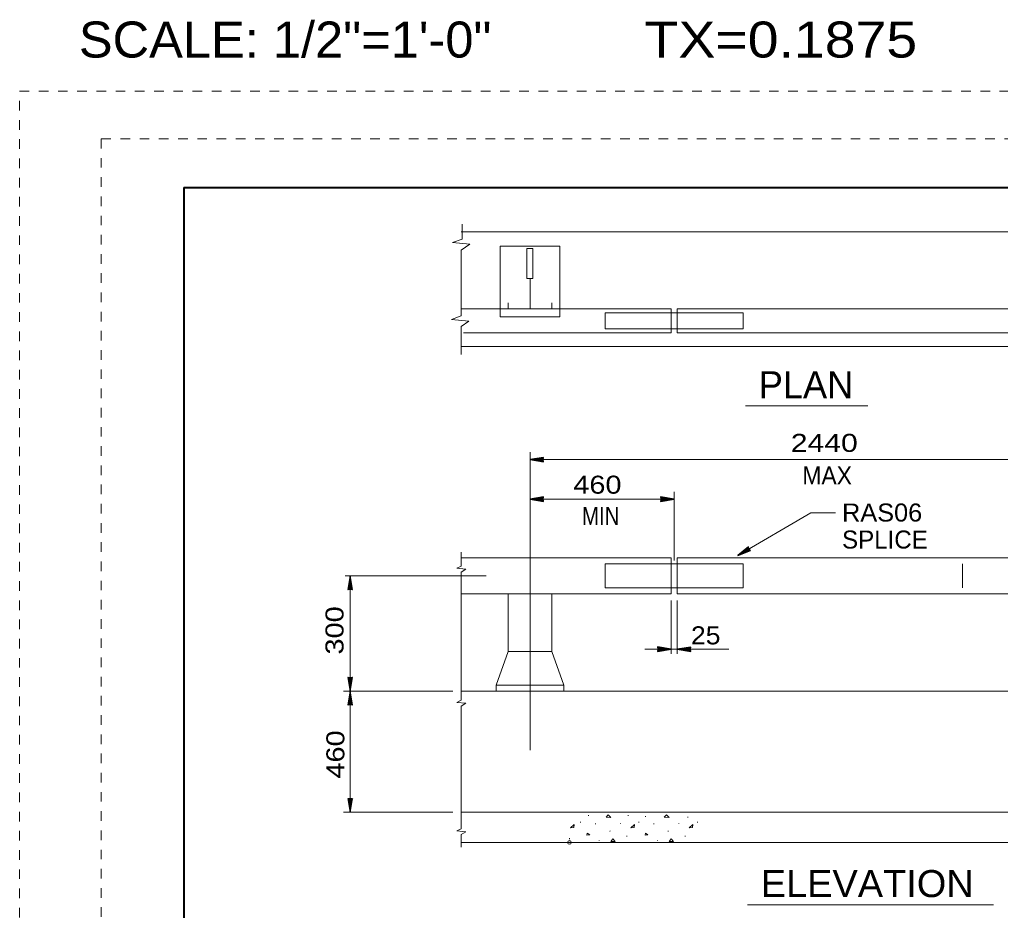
# Model space of a CAD drawing. Extents: x 1370 to 1387, y -905.5 to -882.8.
# Drawn here: x 1370 to 1380.21, y -892.03 to -882.75 of the extents above; entities that cross this region are included whole.
import ezdxf
from ezdxf.enums import TextEntityAlignment as Align

# ---------------------------------------------------------------- set-up
doc = ezdxf.new("R2010")
doc.units = 0
doc.header["$LTSCALE"] = 0.075
doc.header["$PDMODE"] = 32
doc.header["$PDSIZE"] = 0.0375
doc.linetypes.add('DOTTED', pattern=[1.5, 0.3, -1.2])
for name, color, linetype, lineweight in [('1', 7, 'Continuous', 13), ('2', 7, 'Continuous', 13), ('3', 7, 'Continuous', 13), ('4', 7, 'Continuous', 25), ('5', 7, 'Continuous', 13), ('6', 7, 'Continuous', 13), ('61', 7, 'DOTTED', 13), ('62', 7, 'DOTTED', 13), ('63', 7, 'Continuous', 40)]:
    doc.layers.add(name, color=color, linetype=linetype, lineweight=lineweight)
doc.layers.add('8', color=7, linetype='Continuous')
doc.layers.add('9', color=7, linetype='Continuous')

msp = doc.modelspace()

# ---------------------------------------------------------------- linework, layer by layer
at = {"layer": '1'}
for p, q in [((1374.60483, -885.039), (1374.60483, -884.88183)), ((1374.59467, -885.83858), (1374.59467, -885.15442)), ((1374.59467, -886.239), (1374.59467, -885.94717)), ((1375.31217, -887.33483), (1381.31217, -887.33483)), ((1375.31217, -887.746), (1376.81217, -887.746)), ((1374.59467, -888.44392), (1374.59467, -888.29675)), ((1374.59467, -889.74483), (1374.59467, -888.50508)), ((1376.77992, -888.80075), (1376.77992, -889.35633)), ((1376.84442, -888.80075), (1376.84442, -889.35633)), ((1376.84442, -889.30825), (1377.38242, -889.30825)), ((1374.59467, -889.84025), (1374.59467, -889.63083)), ((1374.59467, -891.17725), (1374.59467, -889.90133)), ((1375.92258, -891.04217), (1375.92258, -891.0345)), ((1376.33358, -891.04217), (1376.33358, -891.0345)), ((1376.516, -891.05367), (1376.516, -891.04617)), ((1376.95508, -891.06025), (1376.95508, -891.05233)), ((1375.83942, -891.11208), (1375.83942, -891.10525)), ((1375.99367, -891.12925), (1375.99367, -891.1215)), ((1376.25567, -891.12367), (1376.25342, -891.11833)), ((1376.44617, -891.11208), (1376.44617, -891.10525)), ((1376.60008, -891.12925), (1376.60008, -891.1215)), ((1376.86217, -891.12367), (1376.85967, -891.11833)), ((1377.05717, -891.11208), (1377.05717, -891.10525)), ((1374.59467, -891.36783), (1374.59467, -891.23842)), ((1376.14217, -891.206), (1376.14533, -891.19983)), ((1376.31942, -891.25758), (1376.321, -891.24967)), ((1376.749, -891.206), (1376.75167, -891.19983)), ((1376.92642, -891.25758), (1376.92733, -891.24967)), ((1375.72225, -891.28433), (1375.72417, -891.27658)), ((1376.03133, -891.30392), (1376.032, -891.29783)), ((1376.63833, -891.30392), (1376.63833, -891.29783))]:
    msp.add_line(p, q, dxfattribs=at)
for points in [[(1374.60483, -885.039), (1374.50492, -885.07508), (1374.68567, -885.09317), (1374.59467, -885.15442)], [(1374.59467, -885.83858), (1374.49475, -885.87467), (1374.6755, -885.89275), (1374.59467, -885.94717)], [(1374.59467, -888.44392), (1374.55033, -888.46583), (1374.64367, -888.47442), (1374.59467, -888.50508)], [(1376.50642, -889.30825), (1376.77992, -889.30825), (1376.84442, -889.30825)], [(1374.59467, -889.84025), (1374.55042, -889.86208), (1374.64367, -889.87075), (1374.59467, -889.90133)], [(1374.59467, -891.17725), (1374.55042, -891.19917), (1374.64367, -891.20775), (1374.59467, -891.23842)]]:
    msp.add_lwpolyline(points, dxfattribs=at)
for points in [[(1376.10358, -891.05717), (1376.12725, -891.0315), (1376.1545, -891.06042)], [(1376.70983, -891.05717), (1376.73442, -891.0315), (1376.76083, -891.06042)], [(1375.76975, -891.16575), (1375.77167, -891.13133), (1375.73383, -891.16808)], [(1376.397, -891.16575), (1376.39933, -891.13133), (1376.36167, -891.16808)], [(1377.004, -891.16575), (1377.00567, -891.13133), (1376.96825, -891.16808)], [(1375.90317, -891.2435), (1375.93375, -891.2395), (1375.90783, -891.222)], [(1376.5095, -891.2435), (1376.54008, -891.2395), (1376.51408, -891.222)], [(1376.15508, -891.3095), (1376.17508, -891.28183), (1376.199, -891.30817)], [(1376.76142, -891.3095), (1376.782, -891.28183), (1376.80533, -891.30817)]]:
    msp.add_lwpolyline(points, close=True, dxfattribs=at)
msp.add_point((1375.72225, -891.31925), dxfattribs=at)
at = {"layer": '2'}
for p, q in [((1374.59467, -884.9635), (1382.75633, -884.9635)), ((1375.00217, -885.76308), (1375.00217, -885.11367)), ((1375.00217, -885.11367), (1375.62208, -885.11367)), ((1375.62208, -885.76308), (1375.62208, -885.11367)), ((1375.28083, -885.13808), (1375.34333, -885.13808)), ((1375.28083, -885.45058), (1375.28083, -885.13808)), ((1375.34333, -885.45058), (1375.34333, -885.13808)), ((1375.28083, -885.45058), (1375.34333, -885.45058)), ((1375.31217, -885.76308), (1375.31217, -885.45058)), ((1375.0855, -885.76308), (1375.0855, -885.70058)), ((1375.53875, -885.76308), (1375.53875, -885.70058)), ((1374.59467, -885.76308), (1376.77992, -885.76308)), ((1375.0855, -885.76308), (1375.53875, -885.76308)), ((1376.77992, -885.76308), (1376.77992, -886.01308)), ((1376.77992, -885.80475), (1376.84442, -885.80475)), ((1376.84442, -885.76308), (1382.75633, -885.76308)), ((1376.84442, -885.76308), (1376.84442, -886.01308)), ((1374.6205, -886.01308), (1376.77992, -886.01308)), ((1376.77992, -885.97142), (1376.84442, -885.97142)), ((1376.84442, -886.01308), (1382.75633, -886.01308)), ((1374.59467, -886.15833), (1382.75633, -886.15833)), ((1374.59467, -888.35675), (1376.77992, -888.35675)), ((1376.77992, -888.73175), (1376.77992, -888.35675)), ((1376.84442, -888.35675), (1382.75633, -888.35675)), ((1376.84442, -888.73175), (1376.84442, -888.35675)), ((1376.77992, -888.41925), (1376.84442, -888.41925)), ((1376.77992, -888.66925), (1376.84442, -888.66925)), ((1374.59467, -888.73175), (1376.77992, -888.73175)), ((1375.0855, -888.73175), (1375.0855, -889.33342)), ((1375.53875, -889.33342), (1375.53875, -888.73175)), ((1376.84442, -888.73175), (1382.75633, -888.73175)), ((1375.0855, -889.33342), (1374.9605, -889.68233)), ((1375.0855, -889.33342), (1375.53875, -889.33342)), ((1375.53875, -889.33342), (1375.66375, -889.68233)), ((1374.9605, -889.68233), (1375.66375, -889.68233)), ((1374.9605, -889.68233), (1374.9605, -889.74483)), ((1375.66375, -889.74483), (1375.66375, -889.68233)), ((1374.59467, -889.74483), (1382.75633, -889.74483)), ((1374.59467, -891.00542), (1382.75633, -891.00542)), ((1374.59467, -891.32058), (1382.75633, -891.32058))]:
    msp.add_line(p, q, dxfattribs=at)
at = {"layer": '3'}
for p, q in [((1377.5565, -886.776), (1378.82717, -886.776)), ((1377.577, -891.969), (1380.13517, -891.969))]:
    msp.add_line(p, q, dxfattribs=at)
at = {"layer": '4', "lineweight": 13}
for p, q in [((1376.81217, -888.38425), (1376.81217, -887.67067)), ((1374.51, -889.74483), (1373.37117, -889.74483)), ((1374.51, -891.00542), (1373.37117, -891.00542))]:
    msp.add_line(p, q, dxfattribs=at)
at = {"layer": '4'}
for points in [[(1375.45417, -887.35883), (1375.45317, -887.35583), (1375.45217, -887.35283), (1375.45117, -887.34983), (1375.45017, -887.34683), (1375.45017, -887.34383), (1375.45017, -887.34283), (1375.45017, -887.34083), (1375.44917, -887.33883), (1375.44917, -887.33683), (1375.44917, -887.33483), (1375.44917, -887.33183), (1375.45017, -887.32783), (1375.45017, -887.32583), (1375.45017, -887.32183), (1375.45217, -887.31783), (1375.45317, -887.31483), (1375.45317, -887.31283), (1375.45417, -887.31183), (1375.31217, -887.33483), (1375.45417, -887.35883), (1375.44617, -887.35283), (1375.44517, -887.31783), (1375.33817, -887.33483), (1375.44617, -887.35283), (1375.44017, -887.34683), (1375.43817, -887.32483), (1375.36317, -887.33483), (1375.44017, -887.34683), (1375.43417, -887.34183), (1375.43117, -887.32883), (1375.38817, -887.33483), (1375.43417, -887.34183), (1375.42917, -887.33683), (1375.42717, -887.33183), (1375.41017, -887.33483), (1375.42917, -887.33683)], [(1375.45417, -887.77), (1375.45317, -887.767), (1375.45217, -887.764), (1375.45117, -887.761), (1375.45017, -887.758), (1375.45017, -887.755), (1375.45017, -887.754), (1375.45017, -887.752), (1375.44917, -887.75), (1375.44917, -887.748), (1375.44917, -887.746), (1375.44917, -887.743), (1375.45017, -887.739), (1375.45017, -887.737), (1375.45017, -887.733), (1375.45217, -887.729), (1375.45317, -887.726), (1375.45317, -887.724), (1375.45417, -887.723), (1375.31217, -887.746), (1375.45417, -887.77), (1375.44617, -887.764), (1375.44517, -887.729), (1375.33817, -887.746), (1375.44617, -887.764), (1375.44017, -887.758), (1375.43817, -887.736), (1375.36317, -887.746), (1375.44017, -887.758), (1375.43417, -887.753), (1375.43117, -887.74), (1375.38817, -887.746), (1375.43417, -887.753), (1375.42917, -887.748), (1375.42717, -887.743), (1375.41017, -887.746), (1375.42917, -887.748)], [(1376.67017, -887.722), (1376.67117, -887.725), (1376.67217, -887.728), (1376.67317, -887.731), (1376.67417, -887.734), (1376.67417, -887.737), (1376.67417, -887.738), (1376.67417, -887.74), (1376.67517, -887.742), (1376.67517, -887.744), (1376.67517, -887.746), (1376.67517, -887.749), (1376.67417, -887.753), (1376.67417, -887.755), (1376.67417, -887.759), (1376.67217, -887.763), (1376.67117, -887.766), (1376.67117, -887.768), (1376.67017, -887.769), (1376.81217, -887.746), (1376.67017, -887.722), (1376.67817, -887.728), (1376.67917, -887.763), (1376.78617, -887.746), (1376.67817, -887.728), (1376.68417, -887.734), (1376.68617, -887.756), (1376.76117, -887.746), (1376.68417, -887.734), (1376.69017, -887.739), (1376.69317, -887.752), (1376.73617, -887.746), (1376.69017, -887.739), (1376.69517, -887.744), (1376.69717, -887.749), (1376.71417, -887.746), (1376.69517, -887.744)], [(1377.60875, -888.28192), (1377.60633, -888.27983), (1377.60392, -888.27775), (1377.60158, -888.27567), (1377.59917, -888.27358), (1377.59767, -888.271), (1377.59717, -888.27017), (1377.59617, -888.26842), (1377.59425, -888.26725), (1377.59325, -888.2655), (1377.59225, -888.26375), (1377.59075, -888.26117), (1377.58958, -888.25725), (1377.58858, -888.2555), (1377.5865, -888.25208), (1377.58625, -888.24758), (1377.58558, -888.2445), (1377.58458, -888.24275), (1377.58492, -888.24142), (1377.47408, -888.33308), (1377.60875, -888.28192), (1377.59875, -888.28083), (1377.58017, -888.25117), (1377.4965, -888.31992), (1377.59875, -888.28083), (1377.59058, -888.27867), (1377.57767, -888.26067), (1377.51808, -888.30725), (1377.59058, -888.27867), (1377.58283, -888.27742), (1377.57367, -888.26767), (1377.53967, -888.29467), (1377.58283, -888.27742), (1377.576, -888.27558), (1377.57175, -888.27233), (1377.55858, -888.2835), (1377.576, -888.27558)], [(1373.41617, -888.68625), (1373.41917, -888.68525), (1373.42217, -888.68425), (1373.42517, -888.68325), (1373.42817, -888.68225), (1373.43117, -888.68225), (1373.43217, -888.68225), (1373.43417, -888.68225), (1373.43617, -888.68125), (1373.43817, -888.68125), (1373.44017, -888.68125), (1373.44317, -888.68125), (1373.44717, -888.68225), (1373.44917, -888.68225), (1373.45317, -888.68225), (1373.45717, -888.68425), (1373.46017, -888.68525), (1373.46217, -888.68525), (1373.46317, -888.68625), (1373.44017, -888.54425), (1373.41617, -888.68625), (1373.42217, -888.67825), (1373.45717, -888.67725), (1373.44017, -888.57025), (1373.42217, -888.67825), (1373.42817, -888.67225), (1373.45017, -888.67025), (1373.44017, -888.59525), (1373.42817, -888.67225), (1373.43317, -888.66625), (1373.44617, -888.66325), (1373.44017, -888.62025), (1373.43317, -888.66625), (1373.43817, -888.66125), (1373.44317, -888.65925), (1373.44017, -888.64225), (1373.43817, -888.66125)], [(1376.63792, -889.28425), (1376.63892, -889.28725), (1376.63992, -889.29025), (1376.64092, -889.29325), (1376.64192, -889.29625), (1376.64192, -889.29925), (1376.64192, -889.30025), (1376.64192, -889.30225), (1376.64292, -889.30425), (1376.64292, -889.30625), (1376.64292, -889.30825), (1376.64292, -889.31125), (1376.64192, -889.31525), (1376.64192, -889.31725), (1376.64192, -889.32125), (1376.63992, -889.32525), (1376.63892, -889.32825), (1376.63892, -889.33025), (1376.63792, -889.33125), (1376.77992, -889.30825), (1376.63792, -889.28425), (1376.64592, -889.29025), (1376.64692, -889.32525), (1376.75392, -889.30825), (1376.64592, -889.29025), (1376.65192, -889.29625), (1376.65392, -889.31825), (1376.72892, -889.30825), (1376.65192, -889.29625), (1376.65792, -889.30125), (1376.66092, -889.31425), (1376.70392, -889.30825), (1376.65792, -889.30125), (1376.66292, -889.30625), (1376.66492, -889.31125), (1376.68192, -889.30825), (1376.66292, -889.30625)], [(1376.98642, -889.33225), (1376.98542, -889.32925), (1376.98442, -889.32625), (1376.98342, -889.32325), (1376.98242, -889.32025), (1376.98242, -889.31725), (1376.98242, -889.31625), (1376.98242, -889.31425), (1376.98142, -889.31225), (1376.98142, -889.31025), (1376.98142, -889.30825), (1376.98142, -889.30525), (1376.98242, -889.30125), (1376.98242, -889.29925), (1376.98242, -889.29525), (1376.98442, -889.29125), (1376.98542, -889.28825), (1376.98542, -889.28625), (1376.98642, -889.28525), (1376.84442, -889.30825), (1376.98642, -889.33225), (1376.97842, -889.32625), (1376.97742, -889.29125), (1376.87042, -889.30825), (1376.97842, -889.32625), (1376.97242, -889.32025), (1376.97042, -889.29825), (1376.89542, -889.30825), (1376.97242, -889.32025), (1376.96642, -889.31525), (1376.96342, -889.30225), (1376.92042, -889.30825), (1376.96642, -889.31525), (1376.96142, -889.31025), (1376.95942, -889.30525), (1376.94242, -889.30825), (1376.96142, -889.31025)], [(1373.46417, -889.60283), (1373.46117, -889.60383), (1373.45817, -889.60483), (1373.45517, -889.60583), (1373.45217, -889.60683), (1373.44917, -889.60683), (1373.44817, -889.60683), (1373.44617, -889.60683), (1373.44417, -889.60783), (1373.44217, -889.60783), (1373.44017, -889.60783), (1373.43717, -889.60783), (1373.43317, -889.60683), (1373.43117, -889.60683), (1373.42717, -889.60683), (1373.42317, -889.60483), (1373.42017, -889.60383), (1373.41817, -889.60383), (1373.41717, -889.60283), (1373.44017, -889.74483), (1373.46417, -889.60283), (1373.45817, -889.61083), (1373.42317, -889.61183), (1373.44017, -889.71883), (1373.45817, -889.61083), (1373.45217, -889.61683), (1373.43017, -889.61883), (1373.44017, -889.69383), (1373.45217, -889.61683), (1373.44717, -889.62283), (1373.43417, -889.62583), (1373.44017, -889.66883), (1373.44717, -889.62283), (1373.44217, -889.62783), (1373.43717, -889.62983), (1373.44017, -889.64683), (1373.44217, -889.62783)], [(1373.41617, -889.88683), (1373.41917, -889.88583), (1373.42217, -889.88483), (1373.42517, -889.88383), (1373.42817, -889.88283), (1373.43117, -889.88283), (1373.43217, -889.88283), (1373.43417, -889.88283), (1373.43617, -889.88183), (1373.43817, -889.88183), (1373.44017, -889.88183), (1373.44317, -889.88183), (1373.44717, -889.88283), (1373.44917, -889.88283), (1373.45317, -889.88283), (1373.45717, -889.88483), (1373.46017, -889.88583), (1373.46217, -889.88583), (1373.46317, -889.88683), (1373.44017, -889.74483), (1373.41617, -889.88683), (1373.42217, -889.87883), (1373.45717, -889.87783), (1373.44017, -889.77083), (1373.42217, -889.87883), (1373.42817, -889.87283), (1373.45017, -889.87083), (1373.44017, -889.79583), (1373.42817, -889.87283), (1373.43317, -889.86683), (1373.44617, -889.86383), (1373.44017, -889.82083), (1373.43317, -889.86683), (1373.43817, -889.86183), (1373.44317, -889.85983), (1373.44017, -889.84283), (1373.43817, -889.86183)], [(1373.46417, -890.86342), (1373.46117, -890.86442), (1373.45817, -890.86542), (1373.45517, -890.86642), (1373.45217, -890.86742), (1373.44917, -890.86742), (1373.44817, -890.86742), (1373.44617, -890.86742), (1373.44417, -890.86842), (1373.44217, -890.86842), (1373.44017, -890.86842), (1373.43717, -890.86842), (1373.43317, -890.86742), (1373.43117, -890.86742), (1373.42717, -890.86742), (1373.42317, -890.86542), (1373.42017, -890.86442), (1373.41817, -890.86442), (1373.41717, -890.86342), (1373.44017, -891.00542), (1373.46417, -890.86342), (1373.45817, -890.87142), (1373.42317, -890.87242), (1373.44017, -890.97942), (1373.45817, -890.87142), (1373.45217, -890.87742), (1373.43017, -890.87942), (1373.44017, -890.95442), (1373.45217, -890.87742), (1373.44717, -890.88342), (1373.43417, -890.88642), (1373.44017, -890.92942), (1373.44717, -890.88342), (1373.44217, -890.88842), (1373.43717, -890.89042), (1373.44017, -890.90742), (1373.44217, -890.88842)]]:
    msp.add_lwpolyline(points, dxfattribs=at)
at = {"layer": '4', "lineweight": 13}
for points in [[(1378.49267, -887.88708), (1378.23442, -887.88708), (1377.47408, -888.33308)], [(1373.44017, -891.00542), (1373.44017, -889.74483), (1373.44017, -888.54425)]]:
    msp.add_lwpolyline(points, dxfattribs=at)
at = {"layer": '5'}
for p, q in [((1375.00217, -885.76308), (1375.00217, -885.84642)), ((1375.00217, -885.84642), (1375.62208, -885.84642)), ((1375.62208, -885.76308), (1375.62208, -885.84642)), ((1376.09342, -885.80475), (1376.09342, -885.97142)), ((1376.09342, -885.80475), (1376.77992, -885.80475)), ((1376.84442, -885.80475), (1377.53092, -885.80475)), ((1377.53092, -885.80475), (1377.53092, -885.97142)), ((1376.09342, -885.97142), (1376.77992, -885.97142)), ((1376.84442, -885.97142), (1377.53092, -885.97142)), ((1376.09342, -888.66925), (1376.09342, -888.41925)), ((1376.09342, -888.41925), (1376.77992, -888.41925)), ((1376.84442, -888.41925), (1377.53092, -888.41925)), ((1377.53092, -888.66925), (1377.53092, -888.41925)), ((1379.81217, -888.41925), (1379.81217, -888.66925)), ((1376.09342, -888.66925), (1376.77992, -888.66925)), ((1376.84442, -888.66925), (1377.53092, -888.66925))]:
    msp.add_line(p, q, dxfattribs=at)
at = {"layer": '6'}
for p, q in [((1375.31217, -887.25617), (1375.31217, -890.35892)), ((1374.85508, -888.54425), (1373.38842, -888.54425))]:
    msp.add_line(p, q, dxfattribs=at)
at = {"layer": '61'}
for p, q in [((1385.75, -883.995), (1370.85, -883.995)), ((1370.85, -883.995), (1370.85, -904.63))]:
    msp.add_line(p, q, dxfattribs=at)
at = {"layer": '62'}
for p, q in [((1370, -905.5), (1370, -883.5)), ((1370, -883.5), (1387, -883.5))]:
    msp.add_line(p, q, dxfattribs=at)
at = {"layer": '63'}
for q in [(1371.70833, -904.5), (1385.70833, -884.5)]:
    msp.add_line((1371.70833, -884.5), q, dxfattribs=at)

# ---------------------------------------------------------------- texts
at = {"layer": '3'}
msp.add_text('PLAN', height=0.2812, dxfattribs=at).set_placement((1377.69358, -886.6955))
at = {"layer": '3', "width": 1.05}
msp.add_text('ELEVATION', height=0.2812, dxfattribs=at).set_placement((1377.71408, -891.8885))
at = {"layer": '8'}
for s, width, p in [('2440', 1.25, (1378.02633, -887.25383)), ('MAX', 0.95, (1378.14708, -887.59292)), ('460', 1.2, (1375.76267, -887.68908)), ('MIN', 0.85, (1375.85242, -888.01367)), ('RAS06', 1.05, (1378.56025, -887.97892)), ('25', 1.1, (1376.98775, -889.2575))]:
    msp.add_text(s, height=0.1875, dxfattribs=dict(at, width=width)).set_placement(p)
msp.add_text('SPLICE', height=0.1875, dxfattribs=at).set_placement((1378.56025, -888.26008))
at = {"layer": '8', "width": 1.2}
for s, p in [('300', (1373.37117, -889.36333)), ('460', (1373.37992, -890.65508))]:
    msp.add_text(s, height=0.1875, rotation=90, dxfattribs=at).set_placement(p)
at = {"layer": '9'}
for s, width, p in [('SCALE: 1/2"=1\'-0"', 1.05, (1372.76367, -883.14883)), ('TX=0.1875', 1.15, (1377.92333, -883.14883))]:
    msp.add_text(s, height=0.375, dxfattribs=dict(at, width=width)).set_placement(p, align=Align.CENTER)

doc.saveas('drawing.dxf')
